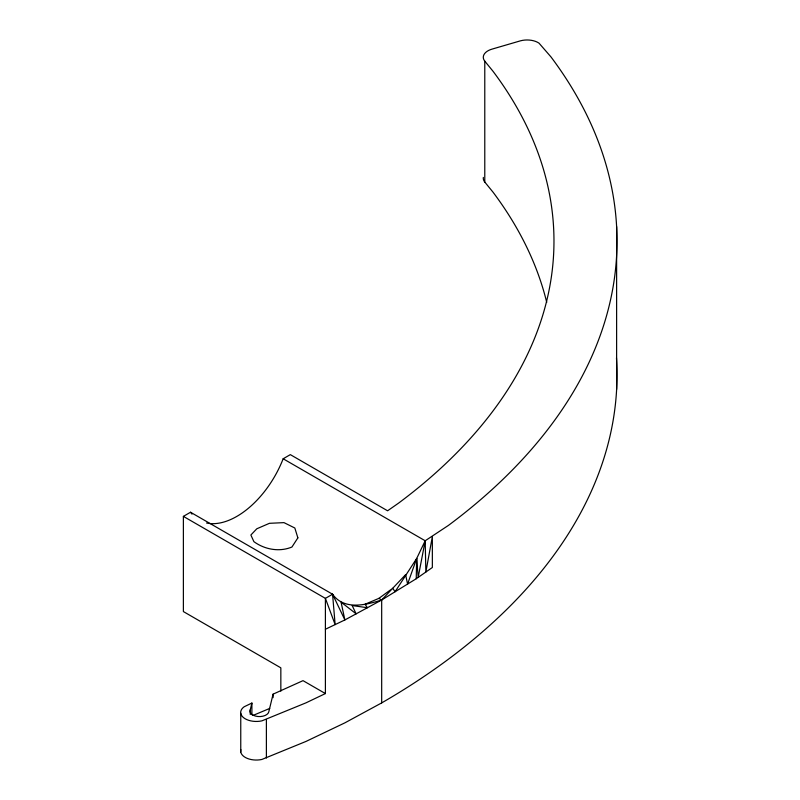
<?xml version="1.0" encoding="UTF-8"?>
<svg xmlns="http://www.w3.org/2000/svg" width="800" height="800" viewBox="0 0 800 800"><rect width="100%" height="100%" fill="white"/><g stroke="black" fill="none" stroke-linecap="round" stroke-linejoin="round"><path stroke-width="1.2" d="M325.4 629.25L344.88 619.94L381.68 599.99L416.23 578.75L416.69 558.46L425.19 540.77L448.41 525.42A803.5 463.9 0 0 0 550.93 56.86L539.03 43.17A15.62 9.02 0 0 0 520.45 40.83L492.32 49.04A15.75 9.1 0 0 0 484.78 61.14L484.78 182.06L493.07 192.24A740.45 427.49 0 0 1 546.73 302.38M206.57 523.01A75.62 43.66 -60 0 0 283.16 458.77L425.19 540.77L418.17 577.4L416.69 558.46L395.08 591.75L392.72 588.28L405.61 574.67L407.58 584.07L416.69 558.46M250.26 714.46L250.26 709.78L251.9 703.04L244.16 706.77A15.62 9.02 0 0 0 243.66 717.74A15.62 9.02 0 0 0 261.89 720.86L305.99 702.84L325.4 693.57L325.4 598.37L183.38 516.38L183.38 611.57L280.84 667.84L280.84 691.12M325.4 693.57L303.02 680.65L273.08 694.16L268.83 711.68A9.45 5.46 0 0 1 257.78 716.5A9.45 5.46 0 0 1 250.26 709.78M332.57 594.24L335.14 624.6L325.4 598.37L332.57 594.24L344.88 619.94L341.06 602.12L356.14 613.84L352.14 605.54L367.4 607.73L365.04 604.26L378.88 598.37L392.72 588.28L381.68 599.99C365.65 605.07 344.19 610.49 332.57 594.24L190.54 512.24L183.38 516.38M416.23 578.75L432.35 567.5L432.35 536.63L425.86 572.03L425.19 540.77M283.16 458.77L290.32 454.63L387.59 510.79L398.59 503.11A740.45 427.49 0 0 0 493.07 71.32L484.78 61.14M616.48 357.88A803.5 463.9 0 0 1 381.68 702.9L344.88 722.85L305.99 741.43L261.89 759.45A15.62 9.02 0 0 1 240.87 749.62M253.01 715.44L269.73 708.42M378.88 598.37L381.68 599.99L381.68 702.9M616.62 226.53L616.62 389.45M273.08 694.16L273.08 697.67M266.39 719.45L266.39 758.04M251.9 703.04L251.9 714.74M240.76 713.38L240.76 751.97M192 514.14A75.62 43.66 -60 0 1 190.54 512.24M484.78 182.06A15.75 9.1 0 0 1 483.33 177.43M297.87 537.87L291.93 547.03C279.32 552.25 264.79 549.57 253.9 541.66L250.87 535.01L256.81 528.78L269.45 523.31L283.98 522.63L294.83 528.01L297.87 537.87"/></g></svg>
